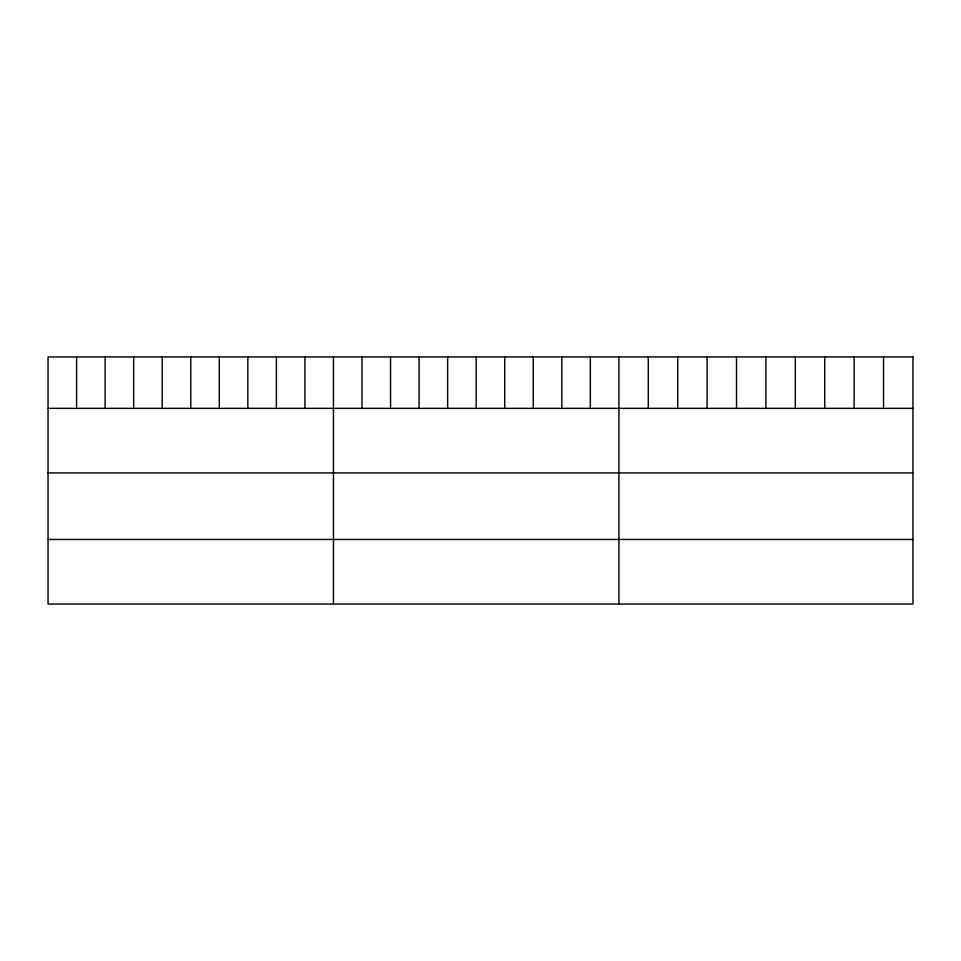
<?xml version="1.0" encoding="UTF-8"?>
<svg xmlns="http://www.w3.org/2000/svg" width="961" height="961" viewBox="0 0 961 961"><rect width="100%" height="100%" fill="white"/><g stroke="black" fill="none" stroke-linecap="round" stroke-linejoin="round"><path stroke-width="1.44" d="M48.05 408.341L912.95 408.341M48.05 472.92L912.95 472.92M48.05 539.457L912.95 539.457M883.543 356.963L883.543 408.341M854.137 356.963L854.137 408.341M824.73 356.963L824.73 408.341M795.324 356.963L795.324 408.341M765.917 356.963L765.917 408.341M736.51 356.963L736.51 408.341M707.104 356.963L707.104 408.341M677.697 356.963L677.697 408.341M648.291 356.963L648.291 408.341M618.884 356.963L618.884 604.037M590.342 356.963L590.342 408.341M561.801 356.963L561.801 408.341M533.259 356.963L533.259 408.341M504.717 356.963L504.717 408.341M476.175 356.963L476.175 408.341M447.634 356.963L447.634 408.341M419.092 356.963L419.092 408.341M390.55 356.963L390.55 408.341M362.009 356.963L362.009 408.341M333.467 356.963L333.467 604.037M304.925 356.963L304.925 408.341M276.384 356.963L276.384 408.341M247.842 356.963L247.842 408.341M219.3 356.963L219.3 408.341M190.758 356.963L190.758 408.341M162.217 356.963L162.217 408.341M133.675 356.963L133.675 408.341M105.133 356.963L105.133 408.341M76.592 356.963L76.592 408.341M912.95 356.963L48.05 356.963L48.05 604.037L912.95 604.037L912.95 356.963"/></g></svg>
